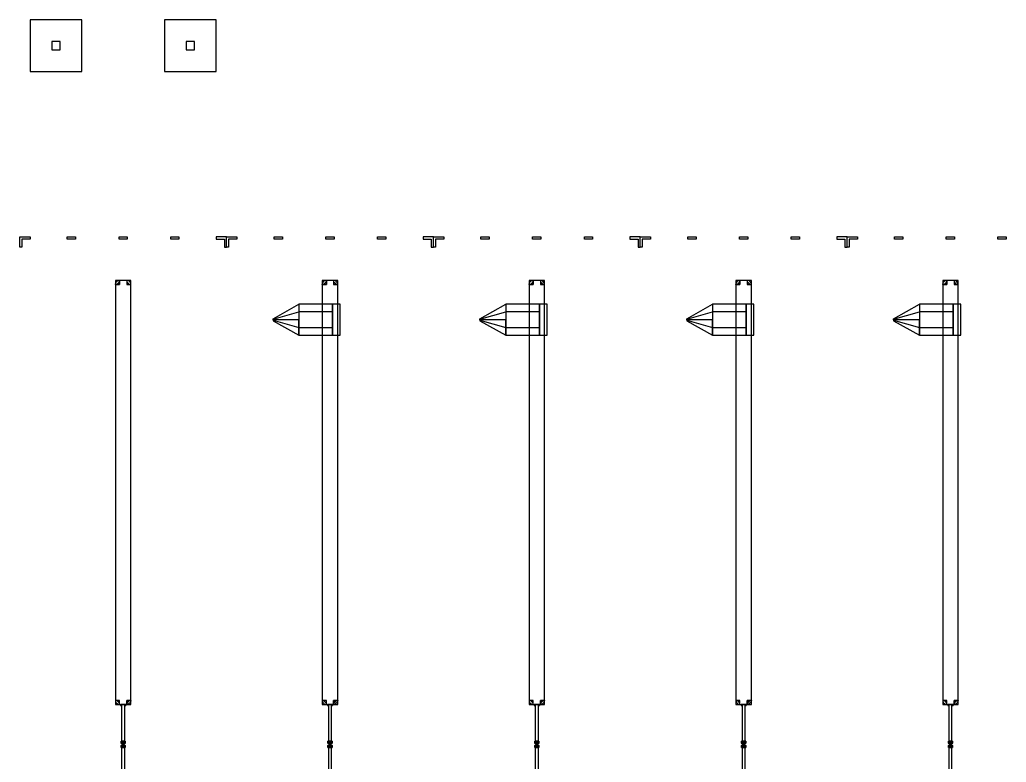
# Model space of a CAD drawing. Extents: x -19750 to 3750, y -13175 to 15275.
# Drawn here: x -18000 to -8460, y 8097 to 15275 of the extents above; entities that cross this region are included whole.
import ezdxf

# ---------------------------------------------------------------- set-up
doc = ezdxf.new("R2010")
doc.units = 0
doc.layers.add('GAP', color=1, linetype='continuous')
doc.layers.add('PIN', color=3, linetype='continuous')

# ---------------------------------------------------------------- blocks, each defined once
blk = doc.blocks.new('Q1')
at = {"layer": 'GAP'}
for points in [[(-200, 26150), (-100, 26150), (-100, 26130), (-180, 26130), (-180, 26050), (-200, 26050), (-200, 26150)], [(260, 26150), (340, 26150), (340, 26130), (260, 26130), (260, 26150)], [(760, 26150), (840, 26150), (840, 26130), (760, 26130), (760, 26150)], [(1260, 26150), (1340, 26150), (1340, 26130), (1260, 26130), (1260, 26150)], [(1800, 26150), (1700, 26150), (1700, 26130), (1780, 26130), (1780, 26050), (1800, 26050), (1800, 26150)]]:
    blk.add_lwpolyline(points, dxfattribs=at)
blk = doc.blocks.new('Q1GAP')
for points in [[(-100, 28250), (-100, 27750), (400, 27750), (400, 28250), (-100, 28250)], [(1200, 28250), (1200, 27750), (1700, 27750), (1700, 28250), (1200, 28250)], [(110, 28040), (110, 27960), (190, 27960), (190, 28040), (110, 28040)], [(1410, 28040), (1410, 27960), (1490, 27960), (1490, 28040), (1410, 28040)], [(725, 25730), (725, 21630), (875, 21630), (875, 25730), (725, 25730)], [(725, 25730), (725, 25690), (765, 25690), (765, 25730), (725, 25730)], [(725, 25690), (730.4, 25710), (745, 25724.6), (765, 25730), (765, 25710), (755, 25707.3), (747.7, 25700), (745, 25690), (725, 25690)], [(745, 25690), (747.7, 25700), (755, 25707.3), (765, 25710), (765, 25690), (765, 25690), (765, 25690), (765, 25690), (745, 25690)], [(835, 25730), (835, 25690), (875, 25690), (875, 25730), (835, 25730)], [(875, 25690), (869.6, 25710), (855, 25724.6), (835, 25730), (835, 25710), (845, 25707.3), (852.3, 25700), (855, 25690), (875, 25690)], [(855, 25690), (852.3, 25700), (845, 25707.3), (835, 25710), (835, 25690), (835, 25690), (835, 25690), (835, 25690), (855, 25690)], [(2500, 25350), (2250, 25350), (2250, 25359.8), (2500, 25500), (2500, 25350)], [(2500, 25350), (2250, 25350), (2250, 25359.8), (2500, 25500), (2500, 25350)], [(2825, 25500), (2500, 25500), (2500, 25200), (2825, 25200), (2825, 25500)], [(2825, 25500), (2500, 25500), (2500, 25200), (2825, 25200), (2825, 25500)], [(2900, 25500), (2825, 25500), (2825, 25200), (2900, 25200), (2900, 25500)], [(2900, 25500), (2825, 25500), (2825, 25200), (2900, 25200), (2900, 25500)], [(2500, 25350), (2250, 25350), (2250, 25340.2), (2500, 25200), (2500, 25350)], [(2500, 25350), (2250, 25350), (2250, 25340.2), (2500, 25200), (2500, 25350)], [(765, 21630), (765, 21670), (725, 21670), (725, 21630), (765, 21630)], [(725, 21670), (730.4, 21650), (745, 21635.4), (765, 21630), (765, 21650), (755, 21652.7), (747.7, 21660), (745, 21670), (725, 21670)], [(745, 21670), (747.7, 21660), (755, 21652.7), (765, 21650), (765, 21670), (765, 21670), (765, 21670), (765, 21670), (745, 21670)], [(875, 21630), (875, 21670), (835, 21670), (835, 21630), (875, 21630)], [(875, 21670), (869.6, 21650), (855, 21635.4), (835, 21630), (835, 21650), (845, 21652.7), (852.3, 21660), (855, 21670), (875, 21670)], [(855, 21670), (852.3, 21660), (845, 21652.7), (835, 21650), (835, 21670), (835, 21670), (835, 21670), (835, 21670), (855, 21670)], [(775, 21630), (775, 21620), (785, 21620), (785, 21630), (775, 21630)], [(785, 21620), (783.7, 21625), (780, 21628.7), (775, 21630), (775, 21625), (777.5, 21624.3), (779.3, 21622.5), (780, 21620), (785, 21620)], [(780, 21620), (779.3, 21622.5), (777.5, 21624.3), (775, 21625), (775, 21620), (775, 21620), (775, 21620), (775, 21620), (780, 21620)], [(785, 21630), (785, 21260), (815, 21260), (815, 21630), (785, 21630)], [(815, 21630), (815, 21620), (825, 21620), (825, 21630), (815, 21630)], [(815, 21620), (816.3, 21625), (820, 21628.7), (825, 21630), (825, 21625), (822.5, 21624.3), (820.7, 21622.5), (820, 21620), (815, 21620)], [(820, 21620), (820.7, 21622.5), (822.5, 21624.3), (825, 21625), (825, 21620), (825, 21620), (825, 21620), (825, 21620), (820, 21620)], [(820.2, 21276.1), (820.2, 21276.3), (779.8, 21276.3), (779.8, 21276.1), (820.2, 21276.1)], [(780, 21256.1), (780, 21276.1), (779.8, 21276.1), (779.8, 21256.1), (780, 21256.1)], [(820, 21256.1), (820, 21276.1), (820.2, 21276.1), (820.2, 21256.1), (820, 21256.1)], [(797.5, 21246.1), (780, 21256.1), (779.8, 21256.1), (797.3, 21246.1), (797.5, 21246.1)], [(780, 21234), (799.9, 21244), (799.7, 21244), (779.8, 21234), (780, 21234)], [(780, 21214), (780, 21234), (779.8, 21234), (779.8, 21214), (780, 21214)], [(820.2, 21213.8), (820.2, 21214), (779.8, 21214), (779.8, 21213.8), (820.2, 21213.8)], [(785, 21230), (785, 20880), (815, 20880), (815, 21230), (785, 21230)], [(807.5, 21265), (807.5, 21270), (792.5, 21270), (792.5, 21265), (807.5, 21265)], [(792.5, 21225), (792.5, 21220), (807.5, 21220), (807.5, 21225), (792.5, 21225)], [(802.7, 21246), (802.7, 21246.1), (797.3, 21246.1), (797.3, 21246), (802.7, 21246)], [(802.5, 21260), (802.5, 21265), (797.5, 21265), (797.5, 21260), (802.5, 21260)], [(797.5, 21230), (797.5, 21225), (802.5, 21225), (802.5, 21230), (797.5, 21230)], [(799.9, 21244), (799.9, 21246), (799.7, 21246), (799.7, 21244), (799.9, 21244)], [(800.1, 21244), (800.1, 21246), (800.3, 21246), (800.3, 21244), (800.1, 21244)], [(820, 21234), (800.1, 21244), (800.3, 21244), (820.2, 21234), (820, 21234)], [(802.5, 21246.1), (820, 21256.1), (820.2, 21256.1), (802.7, 21246.1), (802.5, 21246.1)], [(820, 21214), (820, 21234), (820.2, 21234), (820.2, 21214), (820, 21214)]]:
    blk.add_lwpolyline(points)
blk = doc.blocks.new('Q1PIN')
for points in [[(745, 25690), (747.7, 25700), (755, 25707.3), (765, 25710), (765, 25710), (755, 25707.3), (747.7, 25700), (745, 25690), (745, 25690)], [(745, 25690), (747.7, 25700), (755, 25707.3), (765, 25710), (765, 25710), (755, 25707.3), (747.7, 25700), (745, 25690), (745, 25690)], [(855, 25690), (852.3, 25700), (845, 25707.3), (835, 25710), (835, 25710), (845, 25707.3), (852.3, 25700), (855, 25690), (855, 25690)], [(855, 25690), (852.3, 25700), (845, 25707.3), (835, 25710), (835, 25710), (845, 25707.3), (852.3, 25700), (855, 25690), (855, 25690)], [(2500, 25350), (2250, 25350), (2250, 25355), (2500, 25425), (2500, 25350)], [(2500, 25350), (2250, 25350), (2250, 25355), (2500, 25425), (2500, 25350)], [(2825, 25425), (2500, 25425), (2500, 25275), (2825, 25275), (2825, 25425)], [(2825, 25425), (2500, 25425), (2500, 25275), (2825, 25275), (2825, 25425)], [(2500, 25350), (2250, 25350), (2250, 25345), (2500, 25275), (2500, 25350)], [(2500, 25350), (2250, 25350), (2250, 25345), (2500, 25275), (2500, 25350)], [(745, 21670), (747.7, 21660), (755, 21652.7), (765, 21650), (765, 21650), (755, 21652.7), (747.7, 21660), (745, 21670), (745, 21670)], [(745, 21670), (747.7, 21660), (755, 21652.7), (765, 21650), (765, 21650), (755, 21652.7), (747.7, 21660), (745, 21670), (745, 21670)], [(855, 21670), (852.3, 21660), (845, 21652.7), (835, 21650), (835, 21650), (845, 21652.7), (852.3, 21660), (855, 21670), (855, 21670)], [(855, 21670), (852.3, 21660), (845, 21652.7), (835, 21650), (835, 21650), (845, 21652.7), (852.3, 21660), (855, 21670), (855, 21670)], [(780, 21620), (779.3, 21622.5), (777.5, 21624.3), (775, 21625), (775, 21625), (777.5, 21624.3), (779.3, 21622.5), (780, 21620), (780, 21620)], [(780, 21620), (779.3, 21622.5), (777.5, 21624.3), (775, 21625), (775, 21625), (777.5, 21624.3), (779.3, 21622.5), (780, 21620), (780, 21620)], [(820, 21620), (820.7, 21622.5), (822.5, 21624.3), (825, 21625), (825, 21625), (822.5, 21624.3), (820.7, 21622.5), (820, 21620), (820, 21620)], [(820, 21620), (820.7, 21622.5), (822.5, 21624.3), (825, 21625), (825, 21625), (822.5, 21624.3), (820.7, 21622.5), (820, 21620), (820, 21620)], [(820, 21256.1), (820, 21276.1), (780, 21276.1), (780, 21256.1), (820, 21256.1)], [(800, 21246.1), (800, 21256.1), (780, 21256.1), (797.5, 21246.1), (800, 21246.1)], [(800, 21234), (800, 21244), (799.9, 21244), (780, 21234), (800, 21234)], [(820, 21214), (820, 21234), (780, 21234), (780, 21214), (820, 21214)], [(800.1, 21244), (800.1, 21246), (799.9, 21246), (799.9, 21244), (800.1, 21244)], [(800, 21246.1), (800, 21256.1), (820, 21256.1), (802.5, 21246.1), (800, 21246.1)], [(800, 21234), (800, 21244), (800.1, 21244), (820, 21234), (800, 21234)]]:
    blk.add_lwpolyline(points)
blk = doc.blocks.new('Q2')
at = {"layer": 'GAP'}
for points in [[(-200, 26150), (-100, 26150), (-100, 26130), (-180, 26130), (-180, 26050), (-200, 26050), (-200, 26150)], [(260, 26150), (340, 26150), (340, 26130), (260, 26130), (260, 26150)], [(760, 26150), (840, 26150), (840, 26130), (760, 26130), (760, 26150)], [(1260, 26150), (1340, 26150), (1340, 26130), (1260, 26130), (1260, 26150)], [(1800, 26150), (1700, 26150), (1700, 26130), (1780, 26130), (1780, 26050), (1800, 26050), (1800, 26150)]]:
    blk.add_lwpolyline(points, dxfattribs=at)
blk = doc.blocks.new('Q2GAP')
for points in [[(725, 25730), (725, 21630), (875, 21630), (875, 25730), (725, 25730)], [(725, 25730), (725, 25690), (765, 25690), (765, 25730), (725, 25730)], [(725, 25690), (730.4, 25710), (745, 25724.6), (765, 25730), (765, 25710), (755, 25707.3), (747.7, 25700), (745, 25690), (725, 25690)], [(745, 25690), (747.7, 25700), (755, 25707.3), (765, 25710), (765, 25690), (765, 25690), (765, 25690), (765, 25690), (745, 25690)], [(835, 25730), (835, 25690), (875, 25690), (875, 25730), (835, 25730)], [(875, 25690), (869.6, 25710), (855, 25724.6), (835, 25730), (835, 25710), (845, 25707.3), (852.3, 25700), (855, 25690), (875, 25690)], [(855, 25690), (852.3, 25700), (845, 25707.3), (835, 25710), (835, 25690), (835, 25690), (835, 25690), (835, 25690), (855, 25690)], [(2500, 25350), (2250, 25350), (2250, 25359.8), (2500, 25500), (2500, 25350)], [(2500, 25350), (2250, 25350), (2250, 25359.8), (2500, 25500), (2500, 25350)], [(2825, 25500), (2500, 25500), (2500, 25200), (2825, 25200), (2825, 25500)], [(2825, 25500), (2500, 25500), (2500, 25200), (2825, 25200), (2825, 25500)], [(2900, 25500), (2825, 25500), (2825, 25200), (2900, 25200), (2900, 25500)], [(2900, 25500), (2825, 25500), (2825, 25200), (2900, 25200), (2900, 25500)], [(2500, 25350), (2250, 25350), (2250, 25340.2), (2500, 25200), (2500, 25350)], [(2500, 25350), (2250, 25350), (2250, 25340.2), (2500, 25200), (2500, 25350)], [(765, 21630), (765, 21670), (725, 21670), (725, 21630), (765, 21630)], [(725, 21670), (730.4, 21650), (745, 21635.4), (765, 21630), (765, 21650), (755, 21652.7), (747.7, 21660), (745, 21670), (725, 21670)], [(745, 21670), (747.7, 21660), (755, 21652.7), (765, 21650), (765, 21670), (765, 21670), (765, 21670), (765, 21670), (745, 21670)], [(875, 21630), (875, 21670), (835, 21670), (835, 21630), (875, 21630)], [(875, 21670), (869.6, 21650), (855, 21635.4), (835, 21630), (835, 21650), (845, 21652.7), (852.3, 21660), (855, 21670), (875, 21670)], [(855, 21670), (852.3, 21660), (845, 21652.7), (835, 21650), (835, 21670), (835, 21670), (835, 21670), (835, 21670), (855, 21670)], [(775, 21630), (775, 21620), (785, 21620), (785, 21630), (775, 21630)], [(785, 21620), (783.7, 21625), (780, 21628.7), (775, 21630), (775, 21625), (777.5, 21624.3), (779.3, 21622.5), (780, 21620), (785, 21620)], [(780, 21620), (779.3, 21622.5), (777.5, 21624.3), (775, 21625), (775, 21620), (775, 21620), (775, 21620), (775, 21620), (780, 21620)], [(785, 21630), (785, 21260), (815, 21260), (815, 21630), (785, 21630)], [(815, 21630), (815, 21620), (825, 21620), (825, 21630), (815, 21630)], [(815, 21620), (816.3, 21625), (820, 21628.7), (825, 21630), (825, 21625), (822.5, 21624.3), (820.7, 21622.5), (820, 21620), (815, 21620)], [(820, 21620), (820.7, 21622.5), (822.5, 21624.3), (825, 21625), (825, 21620), (825, 21620), (825, 21620), (825, 21620), (820, 21620)], [(820.2, 21276.1), (820.2, 21276.3), (779.8, 21276.3), (779.8, 21276.1), (820.2, 21276.1)], [(780, 21256.1), (780, 21276.1), (779.8, 21276.1), (779.8, 21256.1), (780, 21256.1)], [(820, 21256.1), (820, 21276.1), (820.2, 21276.1), (820.2, 21256.1), (820, 21256.1)], [(797.5, 21246.1), (780, 21256.1), (779.8, 21256.1), (797.3, 21246.1), (797.5, 21246.1)], [(780, 21234), (799.8, 21244), (799.6, 21244), (779.8, 21234), (780, 21234)], [(780, 21214), (780, 21234), (779.8, 21234), (779.8, 21214), (780, 21214)], [(820.2, 21213.8), (820.2, 21214), (779.8, 21214), (779.8, 21213.8), (820.2, 21213.8)], [(785, 21230), (785, 20880), (815, 20880), (815, 21230), (785, 21230)], [(807.5, 21265), (807.5, 21270), (792.5, 21270), (792.5, 21265), (807.5, 21265)], [(792.5, 21225), (792.5, 21220), (807.5, 21220), (807.5, 21225), (792.5, 21225)], [(802.7, 21246), (802.7, 21246.1), (797.3, 21246.1), (797.3, 21246), (802.7, 21246)], [(802.5, 21260), (802.5, 21265), (797.5, 21265), (797.5, 21260), (802.5, 21260)], [(797.5, 21230), (797.5, 21225), (802.5, 21225), (802.5, 21230), (797.5, 21230)], [(799.8, 21244), (799.8, 21246), (799.6, 21246), (799.6, 21244), (799.8, 21244)], [(800.2, 21244), (800.2, 21246), (800.4, 21246), (800.4, 21244), (800.2, 21244)], [(820, 21234), (800.2, 21244), (800.4, 21244), (820.2, 21234), (820, 21234)], [(802.5, 21246.1), (820, 21256.1), (820.2, 21256.1), (802.7, 21246.1), (802.5, 21246.1)], [(820, 21214), (820, 21234), (820.2, 21234), (820.2, 21214), (820, 21214)]]:
    blk.add_lwpolyline(points)
blk = doc.blocks.new('Q2PIN')
for points in [[(745, 25690), (747.7, 25700), (755, 25707.3), (765, 25710), (765, 25710), (755, 25707.3), (747.7, 25700), (745, 25690), (745, 25690)], [(745, 25690), (747.7, 25700), (755, 25707.3), (765, 25710), (765, 25710), (755, 25707.3), (747.7, 25700), (745, 25690), (745, 25690)], [(855, 25690), (852.3, 25700), (845, 25707.3), (835, 25710), (835, 25710), (845, 25707.3), (852.3, 25700), (855, 25690), (855, 25690)], [(855, 25690), (852.3, 25700), (845, 25707.3), (835, 25710), (835, 25710), (845, 25707.3), (852.3, 25700), (855, 25690), (855, 25690)], [(2500, 25350), (2250, 25350), (2250, 25355), (2500, 25425), (2500, 25350)], [(2500, 25350), (2250, 25350), (2250, 25355), (2500, 25425), (2500, 25350)], [(2825, 25425), (2500, 25425), (2500, 25275), (2825, 25275), (2825, 25425)], [(2825, 25425), (2500, 25425), (2500, 25275), (2825, 25275), (2825, 25425)], [(2500, 25350), (2250, 25350), (2250, 25345), (2500, 25275), (2500, 25350)], [(2500, 25350), (2250, 25350), (2250, 25345), (2500, 25275), (2500, 25350)], [(745, 21670), (747.7, 21660), (755, 21652.7), (765, 21650), (765, 21650), (755, 21652.7), (747.7, 21660), (745, 21670), (745, 21670)], [(745, 21670), (747.7, 21660), (755, 21652.7), (765, 21650), (765, 21650), (755, 21652.7), (747.7, 21660), (745, 21670), (745, 21670)], [(855, 21670), (852.3, 21660), (845, 21652.7), (835, 21650), (835, 21650), (845, 21652.7), (852.3, 21660), (855, 21670), (855, 21670)], [(855, 21670), (852.3, 21660), (845, 21652.7), (835, 21650), (835, 21650), (845, 21652.7), (852.3, 21660), (855, 21670), (855, 21670)], [(780, 21620), (779.3, 21622.5), (777.5, 21624.3), (775, 21625), (775, 21625), (777.5, 21624.3), (779.3, 21622.5), (780, 21620), (780, 21620)], [(780, 21620), (779.3, 21622.5), (777.5, 21624.3), (775, 21625), (775, 21625), (777.5, 21624.3), (779.3, 21622.5), (780, 21620), (780, 21620)], [(820, 21620), (820.7, 21622.5), (822.5, 21624.3), (825, 21625), (825, 21625), (822.5, 21624.3), (820.7, 21622.5), (820, 21620), (820, 21620)], [(820, 21620), (820.7, 21622.5), (822.5, 21624.3), (825, 21625), (825, 21625), (822.5, 21624.3), (820.7, 21622.5), (820, 21620), (820, 21620)], [(820, 21256.1), (820, 21276.1), (780, 21276.1), (780, 21256.1), (820, 21256.1)], [(800, 21246.1), (800, 21256.1), (780, 21256.1), (797.5, 21246.1), (800, 21246.1)], [(800, 21234), (800, 21244), (799.8, 21244), (780, 21234), (800, 21234)], [(820, 21214), (820, 21234), (780, 21234), (780, 21214), (820, 21214)], [(800.2, 21244), (800.2, 21246), (799.8, 21246), (799.8, 21244), (800.2, 21244)], [(800, 21246.1), (800, 21256.1), (820, 21256.1), (802.5, 21246.1), (800, 21246.1)], [(800, 21234), (800, 21244), (800.2, 21244), (820, 21234), (800, 21234)]]:
    blk.add_lwpolyline(points)
blk = doc.blocks.new('Q3')
at = {"layer": 'GAP'}
for points in [[(-200, 26150), (-100, 26150), (-100, 26130), (-180, 26130), (-180, 26050), (-200, 26050), (-200, 26150)], [(260, 26150), (340, 26150), (340, 26130), (260, 26130), (260, 26150)], [(760, 26150), (840, 26150), (840, 26130), (760, 26130), (760, 26150)], [(1260, 26150), (1340, 26150), (1340, 26130), (1260, 26130), (1260, 26150)], [(1800, 26150), (1700, 26150), (1700, 26130), (1780, 26130), (1780, 26050), (1800, 26050), (1800, 26150)]]:
    blk.add_lwpolyline(points, dxfattribs=at)
blk = doc.blocks.new('Q3GAP')
for points in [[(725, 25730), (725, 21630), (875, 21630), (875, 25730), (725, 25730)], [(725, 25730), (725, 25690), (765, 25690), (765, 25730), (725, 25730)], [(725, 25690), (730.4, 25710), (745, 25724.6), (765, 25730), (765, 25710), (755, 25707.3), (747.7, 25700), (745, 25690), (725, 25690)], [(745, 25690), (747.7, 25700), (755, 25707.3), (765, 25710), (765, 25690), (765, 25690), (765, 25690), (765, 25690), (745, 25690)], [(835, 25730), (835, 25690), (875, 25690), (875, 25730), (835, 25730)], [(875, 25690), (869.6, 25710), (855, 25724.6), (835, 25730), (835, 25710), (845, 25707.3), (852.3, 25700), (855, 25690), (875, 25690)], [(855, 25690), (852.3, 25700), (845, 25707.3), (835, 25710), (835, 25690), (835, 25690), (835, 25690), (835, 25690), (855, 25690)], [(2500, 25350), (2250, 25350), (2250, 25359.8), (2500, 25500), (2500, 25350)], [(2500, 25350), (2250, 25350), (2250, 25359.8), (2500, 25500), (2500, 25350)], [(2825, 25500), (2500, 25500), (2500, 25200), (2825, 25200), (2825, 25500)], [(2825, 25500), (2500, 25500), (2500, 25200), (2825, 25200), (2825, 25500)], [(2900, 25500), (2825, 25500), (2825, 25200), (2900, 25200), (2900, 25500)], [(2900, 25500), (2825, 25500), (2825, 25200), (2900, 25200), (2900, 25500)], [(2500, 25350), (2250, 25350), (2250, 25340.2), (2500, 25200), (2500, 25350)], [(2500, 25350), (2250, 25350), (2250, 25340.2), (2500, 25200), (2500, 25350)], [(765, 21630), (765, 21670), (725, 21670), (725, 21630), (765, 21630)], [(725, 21670), (730.4, 21650), (745, 21635.4), (765, 21630), (765, 21650), (755, 21652.7), (747.7, 21660), (745, 21670), (725, 21670)], [(745, 21670), (747.7, 21660), (755, 21652.7), (765, 21650), (765, 21670), (765, 21670), (765, 21670), (765, 21670), (745, 21670)], [(875, 21630), (875, 21670), (835, 21670), (835, 21630), (875, 21630)], [(875, 21670), (869.6, 21650), (855, 21635.4), (835, 21630), (835, 21650), (845, 21652.7), (852.3, 21660), (855, 21670), (875, 21670)], [(855, 21670), (852.3, 21660), (845, 21652.7), (835, 21650), (835, 21670), (835, 21670), (835, 21670), (835, 21670), (855, 21670)], [(775, 21630), (775, 21620), (785, 21620), (785, 21630), (775, 21630)], [(785, 21620), (783.7, 21625), (780, 21628.7), (775, 21630), (775, 21625), (777.5, 21624.3), (779.3, 21622.5), (780, 21620), (785, 21620)], [(780, 21620), (779.3, 21622.5), (777.5, 21624.3), (775, 21625), (775, 21620), (775, 21620), (775, 21620), (775, 21620), (780, 21620)], [(785, 21630), (785, 21260), (815, 21260), (815, 21630), (785, 21630)], [(815, 21630), (815, 21620), (825, 21620), (825, 21630), (815, 21630)], [(815, 21620), (816.3, 21625), (820, 21628.7), (825, 21630), (825, 21625), (822.5, 21624.3), (820.7, 21622.5), (820, 21620), (815, 21620)], [(820, 21620), (820.7, 21622.5), (822.5, 21624.3), (825, 21625), (825, 21620), (825, 21620), (825, 21620), (825, 21620), (820, 21620)], [(820.2, 21276.1), (820.2, 21276.3), (779.8, 21276.3), (779.8, 21276.1), (820.2, 21276.1)], [(780, 21256.1), (780, 21276.1), (779.8, 21276.1), (779.8, 21256.1), (780, 21256.1)], [(820, 21256.1), (820, 21276.1), (820.2, 21276.1), (820.2, 21256.1), (820, 21256.1)], [(797.5, 21246.1), (780, 21256.1), (779.8, 21256.1), (797.3, 21246.1), (797.5, 21246.1)], [(780, 21234), (799.8, 21244), (799.6, 21244), (779.8, 21234), (780, 21234)], [(780, 21214), (780, 21234), (779.8, 21234), (779.8, 21214), (780, 21214)], [(820.2, 21213.8), (820.2, 21214), (779.8, 21214), (779.8, 21213.8), (820.2, 21213.8)], [(785, 21230), (785, 20880), (815, 20880), (815, 21230), (785, 21230)], [(807.5, 21265), (807.5, 21270), (792.5, 21270), (792.5, 21265), (807.5, 21265)], [(792.5, 21225), (792.5, 21220), (807.5, 21220), (807.5, 21225), (792.5, 21225)], [(802.7, 21246), (802.7, 21246.1), (797.3, 21246.1), (797.3, 21246), (802.7, 21246)], [(802.5, 21260), (802.5, 21265), (797.5, 21265), (797.5, 21260), (802.5, 21260)], [(797.5, 21230), (797.5, 21225), (802.5, 21225), (802.5, 21230), (797.5, 21230)], [(799.8, 21244), (799.8, 21246), (799.6, 21246), (799.6, 21244), (799.8, 21244)], [(800.2, 21244), (800.2, 21246), (800.4, 21246), (800.4, 21244), (800.2, 21244)], [(820, 21234), (800.2, 21244), (800.4, 21244), (820.2, 21234), (820, 21234)], [(802.5, 21246.1), (820, 21256.1), (820.2, 21256.1), (802.7, 21246.1), (802.5, 21246.1)], [(820, 21214), (820, 21234), (820.2, 21234), (820.2, 21214), (820, 21214)]]:
    blk.add_lwpolyline(points)
blk = doc.blocks.new('Q3PIN')
for points in [[(745, 25690), (747.7, 25700), (755, 25707.3), (765, 25710), (765, 25710), (755, 25707.3), (747.7, 25700), (745, 25690), (745, 25690)], [(745, 25690), (747.7, 25700), (755, 25707.3), (765, 25710), (765, 25710), (755, 25707.3), (747.7, 25700), (745, 25690), (745, 25690)], [(855, 25690), (852.3, 25700), (845, 25707.3), (835, 25710), (835, 25710), (845, 25707.3), (852.3, 25700), (855, 25690), (855, 25690)], [(855, 25690), (852.3, 25700), (845, 25707.3), (835, 25710), (835, 25710), (845, 25707.3), (852.3, 25700), (855, 25690), (855, 25690)], [(2500, 25350), (2250, 25350), (2250, 25355), (2500, 25425), (2500, 25350)], [(2500, 25350), (2250, 25350), (2250, 25355), (2500, 25425), (2500, 25350)], [(2825, 25425), (2500, 25425), (2500, 25275), (2825, 25275), (2825, 25425)], [(2825, 25425), (2500, 25425), (2500, 25275), (2825, 25275), (2825, 25425)], [(2500, 25350), (2250, 25350), (2250, 25345), (2500, 25275), (2500, 25350)], [(2500, 25350), (2250, 25350), (2250, 25345), (2500, 25275), (2500, 25350)], [(745, 21670), (747.7, 21660), (755, 21652.7), (765, 21650), (765, 21650), (755, 21652.7), (747.7, 21660), (745, 21670), (745, 21670)], [(745, 21670), (747.7, 21660), (755, 21652.7), (765, 21650), (765, 21650), (755, 21652.7), (747.7, 21660), (745, 21670), (745, 21670)], [(855, 21670), (852.3, 21660), (845, 21652.7), (835, 21650), (835, 21650), (845, 21652.7), (852.3, 21660), (855, 21670), (855, 21670)], [(855, 21670), (852.3, 21660), (845, 21652.7), (835, 21650), (835, 21650), (845, 21652.7), (852.3, 21660), (855, 21670), (855, 21670)], [(780, 21620), (779.3, 21622.5), (777.5, 21624.3), (775, 21625), (775, 21625), (777.5, 21624.3), (779.3, 21622.5), (780, 21620), (780, 21620)], [(780, 21620), (779.3, 21622.5), (777.5, 21624.3), (775, 21625), (775, 21625), (777.5, 21624.3), (779.3, 21622.5), (780, 21620), (780, 21620)], [(820, 21620), (820.7, 21622.5), (822.5, 21624.3), (825, 21625), (825, 21625), (822.5, 21624.3), (820.7, 21622.5), (820, 21620), (820, 21620)], [(820, 21620), (820.7, 21622.5), (822.5, 21624.3), (825, 21625), (825, 21625), (822.5, 21624.3), (820.7, 21622.5), (820, 21620), (820, 21620)], [(820, 21256.1), (820, 21276.1), (780, 21276.1), (780, 21256.1), (820, 21256.1)], [(800, 21246.1), (800, 21256.1), (780, 21256.1), (797.5, 21246.1), (800, 21246.1)], [(800, 21234), (800, 21244), (799.8, 21244), (780, 21234), (800, 21234)], [(820, 21214), (820, 21234), (780, 21234), (780, 21214), (820, 21214)], [(800.2, 21244), (800.2, 21246), (799.8, 21246), (799.8, 21244), (800.2, 21244)], [(800, 21246.1), (800, 21256.1), (820, 21256.1), (802.5, 21246.1), (800, 21246.1)], [(800, 21234), (800, 21244), (800.2, 21244), (820, 21234), (800, 21234)]]:
    blk.add_lwpolyline(points)
blk = doc.blocks.new('Q4')
at = {"layer": 'GAP'}
for points in [[(-200, 26150), (-100, 26150), (-100, 26130), (-180, 26130), (-180, 26050), (-200, 26050), (-200, 26150)], [(260, 26150), (340, 26150), (340, 26130), (260, 26130), (260, 26150)], [(760, 26150), (840, 26150), (840, 26130), (760, 26130), (760, 26150)], [(1260, 26150), (1340, 26150), (1340, 26130), (1260, 26130), (1260, 26150)], [(1800, 26150), (1700, 26150), (1700, 26130), (1780, 26130), (1780, 26050), (1800, 26050), (1800, 26150)]]:
    blk.add_lwpolyline(points, dxfattribs=at)
blk = doc.blocks.new('Q4GAP')
for points in [[(725, 25730), (725, 21630), (875, 21630), (875, 25730), (725, 25730)], [(725, 25730), (725, 25690), (765, 25690), (765, 25730), (725, 25730)], [(725, 25690), (730.4, 25710), (745, 25724.6), (765, 25730), (765, 25710), (755, 25707.3), (747.7, 25700), (745, 25690), (725, 25690)], [(745, 25690), (747.7, 25700), (755, 25707.3), (765, 25710), (765, 25690), (765, 25690), (765, 25690), (765, 25690), (745, 25690)], [(835, 25730), (835, 25690), (875, 25690), (875, 25730), (835, 25730)], [(875, 25690), (869.6, 25710), (855, 25724.6), (835, 25730), (835, 25710), (845, 25707.3), (852.3, 25700), (855, 25690), (875, 25690)], [(855, 25690), (852.3, 25700), (845, 25707.3), (835, 25710), (835, 25690), (835, 25690), (835, 25690), (835, 25690), (855, 25690)], [(2500, 25350), (2250, 25350), (2250, 25359.8), (2500, 25500), (2500, 25350)], [(2500, 25350), (2250, 25350), (2250, 25359.8), (2500, 25500), (2500, 25350)], [(2825, 25500), (2500, 25500), (2500, 25200), (2825, 25200), (2825, 25500)], [(2825, 25500), (2500, 25500), (2500, 25200), (2825, 25200), (2825, 25500)], [(2900, 25500), (2825, 25500), (2825, 25200), (2900, 25200), (2900, 25500)], [(2900, 25500), (2825, 25500), (2825, 25200), (2900, 25200), (2900, 25500)], [(2500, 25350), (2250, 25350), (2250, 25340.2), (2500, 25200), (2500, 25350)], [(2500, 25350), (2250, 25350), (2250, 25340.2), (2500, 25200), (2500, 25350)], [(765, 21630), (765, 21670), (725, 21670), (725, 21630), (765, 21630)], [(725, 21670), (730.4, 21650), (745, 21635.4), (765, 21630), (765, 21650), (755, 21652.7), (747.7, 21660), (745, 21670), (725, 21670)], [(745, 21670), (747.7, 21660), (755, 21652.7), (765, 21650), (765, 21670), (765, 21670), (765, 21670), (765, 21670), (745, 21670)], [(875, 21630), (875, 21670), (835, 21670), (835, 21630), (875, 21630)], [(875, 21670), (869.6, 21650), (855, 21635.4), (835, 21630), (835, 21650), (845, 21652.7), (852.3, 21660), (855, 21670), (875, 21670)], [(855, 21670), (852.3, 21660), (845, 21652.7), (835, 21650), (835, 21670), (835, 21670), (835, 21670), (835, 21670), (855, 21670)], [(775, 21630), (775, 21620), (785, 21620), (785, 21630), (775, 21630)], [(785, 21620), (783.7, 21625), (780, 21628.7), (775, 21630), (775, 21625), (777.5, 21624.3), (779.3, 21622.5), (780, 21620), (785, 21620)], [(780, 21620), (779.3, 21622.5), (777.5, 21624.3), (775, 21625), (775, 21620), (775, 21620), (775, 21620), (775, 21620), (780, 21620)], [(785, 21630), (785, 21260), (815, 21260), (815, 21630), (785, 21630)], [(815, 21630), (815, 21620), (825, 21620), (825, 21630), (815, 21630)], [(815, 21620), (816.3, 21625), (820, 21628.7), (825, 21630), (825, 21625), (822.5, 21624.3), (820.7, 21622.5), (820, 21620), (815, 21620)], [(820, 21620), (820.7, 21622.5), (822.5, 21624.3), (825, 21625), (825, 21620), (825, 21620), (825, 21620), (825, 21620), (820, 21620)], [(820.2, 21276.2), (820.2, 21276.4), (779.8, 21276.4), (779.8, 21276.2), (820.2, 21276.2)], [(780, 21256.2), (780, 21276.2), (779.8, 21276.2), (779.8, 21256.2), (780, 21256.2)], [(820, 21256.2), (820, 21276.2), (820.2, 21276.2), (820.2, 21256.2), (820, 21256.2)], [(797.5, 21246.2), (780, 21256.2), (779.8, 21256.2), (797.3, 21246.2), (797.5, 21246.2)], [(780, 21234), (799.9, 21244), (799.7, 21244), (779.8, 21234), (780, 21234)], [(780, 21214), (780, 21234), (779.8, 21234), (779.8, 21214), (780, 21214)], [(820.2, 21213.8), (820.2, 21214), (779.8, 21214), (779.8, 21213.8), (820.2, 21213.8)], [(785, 21230), (785, 20880), (815, 20880), (815, 21230), (785, 21230)], [(807.5, 21265), (807.5, 21270), (792.5, 21270), (792.5, 21265), (807.5, 21265)], [(792.5, 21225), (792.5, 21220), (807.5, 21220), (807.5, 21225), (792.5, 21225)], [(802.7, 21246), (802.7, 21246.2), (797.3, 21246.2), (797.3, 21246), (802.7, 21246)], [(802.5, 21260), (802.5, 21265), (797.5, 21265), (797.5, 21260), (802.5, 21260)], [(797.5, 21230), (797.5, 21225), (802.5, 21225), (802.5, 21230), (797.5, 21230)], [(799.9, 21244), (799.9, 21246), (799.7, 21246), (799.7, 21244), (799.9, 21244)], [(800.1, 21244), (800.1, 21246), (800.3, 21246), (800.3, 21244), (800.1, 21244)], [(820, 21234), (800.1, 21244), (800.3, 21244), (820.2, 21234), (820, 21234)], [(802.5, 21246.2), (820, 21256.2), (820.2, 21256.2), (802.7, 21246.2), (802.5, 21246.2)], [(820, 21214), (820, 21234), (820.2, 21234), (820.2, 21214), (820, 21214)]]:
    blk.add_lwpolyline(points)
blk = doc.blocks.new('Q4PIN')
for points in [[(745, 25690), (747.7, 25700), (755, 25707.3), (765, 25710), (765, 25710), (755, 25707.3), (747.7, 25700), (745, 25690), (745, 25690)], [(745, 25690), (747.7, 25700), (755, 25707.3), (765, 25710), (765, 25710), (755, 25707.3), (747.7, 25700), (745, 25690), (745, 25690)], [(855, 25690), (852.3, 25700), (845, 25707.3), (835, 25710), (835, 25710), (845, 25707.3), (852.3, 25700), (855, 25690), (855, 25690)], [(855, 25690), (852.3, 25700), (845, 25707.3), (835, 25710), (835, 25710), (845, 25707.3), (852.3, 25700), (855, 25690), (855, 25690)], [(2500, 25350), (2250, 25350), (2250, 25355), (2500, 25425), (2500, 25350)], [(2500, 25350), (2250, 25350), (2250, 25355), (2500, 25425), (2500, 25350)], [(2825, 25425), (2500, 25425), (2500, 25275), (2825, 25275), (2825, 25425)], [(2825, 25425), (2500, 25425), (2500, 25275), (2825, 25275), (2825, 25425)], [(2500, 25350), (2250, 25350), (2250, 25345), (2500, 25275), (2500, 25350)], [(2500, 25350), (2250, 25350), (2250, 25345), (2500, 25275), (2500, 25350)], [(745, 21670), (747.7, 21660), (755, 21652.7), (765, 21650), (765, 21650), (755, 21652.7), (747.7, 21660), (745, 21670), (745, 21670)], [(745, 21670), (747.7, 21660), (755, 21652.7), (765, 21650), (765, 21650), (755, 21652.7), (747.7, 21660), (745, 21670), (745, 21670)], [(855, 21670), (852.3, 21660), (845, 21652.7), (835, 21650), (835, 21650), (845, 21652.7), (852.3, 21660), (855, 21670), (855, 21670)], [(855, 21670), (852.3, 21660), (845, 21652.7), (835, 21650), (835, 21650), (845, 21652.7), (852.3, 21660), (855, 21670), (855, 21670)], [(780, 21620), (779.3, 21622.5), (777.5, 21624.3), (775, 21625), (775, 21625), (777.5, 21624.3), (779.3, 21622.5), (780, 21620), (780, 21620)], [(780, 21620), (779.3, 21622.5), (777.5, 21624.3), (775, 21625), (775, 21625), (777.5, 21624.3), (779.3, 21622.5), (780, 21620), (780, 21620)], [(820, 21620), (820.7, 21622.5), (822.5, 21624.3), (825, 21625), (825, 21625), (822.5, 21624.3), (820.7, 21622.5), (820, 21620), (820, 21620)], [(820, 21620), (820.7, 21622.5), (822.5, 21624.3), (825, 21625), (825, 21625), (822.5, 21624.3), (820.7, 21622.5), (820, 21620), (820, 21620)], [(820, 21256.2), (820, 21276.2), (780, 21276.2), (780, 21256.2), (820, 21256.2)], [(800, 21246.2), (800, 21256.2), (780, 21256.2), (797.5, 21246.2), (800, 21246.2)], [(800, 21234), (800, 21244), (799.9, 21244), (780, 21234), (800, 21234)], [(820, 21214), (820, 21234), (780, 21234), (780, 21214), (820, 21214)], [(800.1, 21244), (800.1, 21246), (799.9, 21246), (799.9, 21244), (800.1, 21244)], [(800, 21246.2), (800, 21256.2), (820, 21256.2), (802.5, 21246.2), (800, 21246.2)], [(800, 21234), (800, 21244), (800.1, 21244), (820, 21234), (800, 21234)]]:
    blk.add_lwpolyline(points)
blk = doc.blocks.new('Q5')
at = {"layer": 'GAP'}
for points in [[(-200, 26150), (-100, 26150), (-100, 26130), (-180, 26130), (-180, 26050), (-200, 26050), (-200, 26150)], [(260, 26150), (340, 26150), (340, 26130), (260, 26130), (260, 26150)], [(760, 26150), (840, 26150), (840, 26130), (760, 26130), (760, 26150)], [(1260, 26150), (1340, 26150), (1340, 26130), (1260, 26130), (1260, 26150)]]:
    blk.add_lwpolyline(points, dxfattribs=at)
blk = doc.blocks.new('Q5GAP')
for points in [[(725, 25730), (725, 21630), (875, 21630), (875, 25730), (725, 25730)], [(725, 25730), (725, 25690), (765, 25690), (765, 25730), (725, 25730)], [(725, 25690), (730.4, 25710), (745, 25724.6), (765, 25730), (765, 25710), (755, 25707.3), (747.7, 25700), (745, 25690), (725, 25690)], [(745, 25690), (747.7, 25700), (755, 25707.3), (765, 25710), (765, 25690), (765, 25690), (765, 25690), (765, 25690), (745, 25690)], [(835, 25730), (835, 25690), (875, 25690), (875, 25730), (835, 25730)], [(875, 25690), (869.6, 25710), (855, 25724.6), (835, 25730), (835, 25710), (845, 25707.3), (852.3, 25700), (855, 25690), (875, 25690)], [(855, 25690), (852.3, 25700), (845, 25707.3), (835, 25710), (835, 25690), (835, 25690), (835, 25690), (835, 25690), (855, 25690)], [(765, 21630), (765, 21670), (725, 21670), (725, 21630), (765, 21630)], [(725, 21670), (730.4, 21650), (745, 21635.4), (765, 21630), (765, 21650), (755, 21652.7), (747.7, 21660), (745, 21670), (725, 21670)], [(745, 21670), (747.7, 21660), (755, 21652.7), (765, 21650), (765, 21670), (765, 21670), (765, 21670), (765, 21670), (745, 21670)], [(875, 21630), (875, 21670), (835, 21670), (835, 21630), (875, 21630)], [(875, 21670), (869.6, 21650), (855, 21635.4), (835, 21630), (835, 21650), (845, 21652.7), (852.3, 21660), (855, 21670), (875, 21670)], [(855, 21670), (852.3, 21660), (845, 21652.7), (835, 21650), (835, 21670), (835, 21670), (835, 21670), (835, 21670), (855, 21670)], [(775, 21630), (775, 21620), (785, 21620), (785, 21630), (775, 21630)], [(785, 21620), (783.7, 21625), (780, 21628.7), (775, 21630), (775, 21625), (777.5, 21624.3), (779.3, 21622.5), (780, 21620), (785, 21620)], [(780, 21620), (779.3, 21622.5), (777.5, 21624.3), (775, 21625), (775, 21620), (775, 21620), (775, 21620), (775, 21620), (780, 21620)], [(785, 21630), (785, 21260), (815, 21260), (815, 21630), (785, 21630)], [(815, 21630), (815, 21620), (825, 21620), (825, 21630), (815, 21630)], [(815, 21620), (816.3, 21625), (820, 21628.7), (825, 21630), (825, 21625), (822.5, 21624.3), (820.7, 21622.5), (820, 21620), (815, 21620)], [(820, 21620), (820.7, 21622.5), (822.5, 21624.3), (825, 21625), (825, 21620), (825, 21620), (825, 21620), (825, 21620), (820, 21620)], [(820.2, 21276.2), (820.2, 21276.4), (779.8, 21276.4), (779.8, 21276.2), (820.2, 21276.2)], [(780, 21256.2), (780, 21276.2), (779.8, 21276.2), (779.8, 21256.2), (780, 21256.2)], [(820, 21256.2), (820, 21276.2), (820.2, 21276.2), (820.2, 21256.2), (820, 21256.2)], [(797.5, 21246.2), (780, 21256.2), (779.8, 21256.2), (797.3, 21246.2), (797.5, 21246.2)], [(780, 21234), (799.8, 21244), (799.6, 21244), (779.8, 21234), (780, 21234)], [(780, 21214), (780, 21234), (779.8, 21234), (779.8, 21214), (780, 21214)], [(820.2, 21213.8), (820.2, 21214), (779.8, 21214), (779.8, 21213.8), (820.2, 21213.8)], [(785, 21230), (785, 20880), (815, 20880), (815, 21230), (785, 21230)], [(807.5, 21265), (807.5, 21270), (792.5, 21270), (792.5, 21265), (807.5, 21265)], [(792.5, 21225), (792.5, 21220), (807.5, 21220), (807.5, 21225), (792.5, 21225)], [(802.7, 21246), (802.7, 21246.2), (797.3, 21246.2), (797.3, 21246), (802.7, 21246)], [(802.5, 21260), (802.5, 21265), (797.5, 21265), (797.5, 21260), (802.5, 21260)], [(797.5, 21230), (797.5, 21225), (802.5, 21225), (802.5, 21230), (797.5, 21230)], [(799.8, 21244), (799.8, 21246), (799.6, 21246), (799.6, 21244), (799.8, 21244)], [(800.2, 21244), (800.2, 21246), (800.4, 21246), (800.4, 21244), (800.2, 21244)], [(820, 21234), (800.2, 21244), (800.4, 21244), (820.2, 21234), (820, 21234)], [(802.5, 21246.2), (820, 21256.2), (820.2, 21256.2), (802.7, 21246.2), (802.5, 21246.2)], [(820, 21214), (820, 21234), (820.2, 21234), (820.2, 21214), (820, 21214)]]:
    blk.add_lwpolyline(points)
blk = doc.blocks.new('Q5PIN')
for points in [[(745, 25690), (747.7, 25700), (755, 25707.3), (765, 25710), (765, 25710), (755, 25707.3), (747.7, 25700), (745, 25690), (745, 25690)], [(745, 25690), (747.7, 25700), (755, 25707.3), (765, 25710), (765, 25710), (755, 25707.3), (747.7, 25700), (745, 25690), (745, 25690)], [(855, 25690), (852.3, 25700), (845, 25707.3), (835, 25710), (835, 25710), (845, 25707.3), (852.3, 25700), (855, 25690), (855, 25690)], [(855, 25690), (852.3, 25700), (845, 25707.3), (835, 25710), (835, 25710), (845, 25707.3), (852.3, 25700), (855, 25690), (855, 25690)], [(745, 21670), (747.7, 21660), (755, 21652.7), (765, 21650), (765, 21650), (755, 21652.7), (747.7, 21660), (745, 21670), (745, 21670)], [(745, 21670), (747.7, 21660), (755, 21652.7), (765, 21650), (765, 21650), (755, 21652.7), (747.7, 21660), (745, 21670), (745, 21670)], [(855, 21670), (852.3, 21660), (845, 21652.7), (835, 21650), (835, 21650), (845, 21652.7), (852.3, 21660), (855, 21670), (855, 21670)], [(855, 21670), (852.3, 21660), (845, 21652.7), (835, 21650), (835, 21650), (845, 21652.7), (852.3, 21660), (855, 21670), (855, 21670)], [(780, 21620), (779.3, 21622.5), (777.5, 21624.3), (775, 21625), (775, 21625), (777.5, 21624.3), (779.3, 21622.5), (780, 21620), (780, 21620)], [(780, 21620), (779.3, 21622.5), (777.5, 21624.3), (775, 21625), (775, 21625), (777.5, 21624.3), (779.3, 21622.5), (780, 21620), (780, 21620)], [(820, 21620), (820.7, 21622.5), (822.5, 21624.3), (825, 21625), (825, 21625), (822.5, 21624.3), (820.7, 21622.5), (820, 21620), (820, 21620)], [(820, 21620), (820.7, 21622.5), (822.5, 21624.3), (825, 21625), (825, 21625), (822.5, 21624.3), (820.7, 21622.5), (820, 21620), (820, 21620)], [(820, 21256.2), (820, 21276.2), (780, 21276.2), (780, 21256.2), (820, 21256.2)], [(800, 21246.2), (800, 21256.2), (780, 21256.2), (797.5, 21246.2), (800, 21246.2)], [(800, 21234), (800, 21244), (799.8, 21244), (780, 21234), (800, 21234)], [(820, 21214), (820, 21234), (780, 21234), (780, 21214), (820, 21214)], [(800.2, 21244), (800.2, 21246), (799.8, 21246), (799.8, 21244), (800.2, 21244)], [(800, 21246.2), (800, 21256.2), (820, 21256.2), (802.5, 21246.2), (800, 21246.2)], [(800, 21234), (800, 21244), (800.2, 21244), (820, 21234), (800, 21234)]]:
    blk.add_lwpolyline(points)

msp = doc.modelspace()

# ---------------------------------------------------------------- block references
for name, p in [('Q1', (-17800, -12975)), ('Q2', (-15800, -12975)), ('Q3', (-13800, -12975)), ('Q4', (-11800, -12975)), ('Q5', (-9800, -12975))]:
    msp.add_blockref(name, p)
at = {"layer": 'GAP'}
for name, p in [('Q1GAP', (-17800, -12975)), ('Q2GAP', (-15800, -12975)), ('Q3GAP', (-13800, -12975)), ('Q4GAP', (-11800, -12975)), ('Q5GAP', (-9800, -12975))]:
    msp.add_blockref(name, p, dxfattribs=at)
at = {"layer": 'PIN'}
for name, p in [('Q1PIN', (-17800, -12975)), ('Q2PIN', (-15800, -12975)), ('Q3PIN', (-13800, -12975)), ('Q4PIN', (-11800, -12975)), ('Q5PIN', (-9800, -12975))]:
    msp.add_blockref(name, p, dxfattribs=at)

doc.saveas('drawing.dxf')
